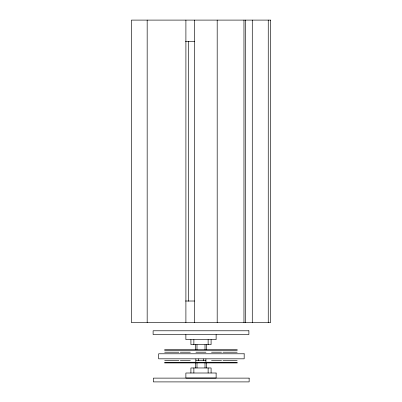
<?xml version="1.0" encoding="UTF-8"?>
<svg xmlns="http://www.w3.org/2000/svg" width="402" height="402" viewBox="0 0 402 402"><rect width="100%" height="100%" fill="white"/><g stroke="black" fill="none" stroke-linecap="round" stroke-linejoin="round"><path stroke-width="0.6" d="M185.433 41.677L194.538 41.677M185.433 301.013L194.538 301.013M164.544 349.685L237.326 349.685M164.544 350.318L237.326 350.318M164.669 352.207L178.935 352.207M180.282 352.207L190.362 352.207M195.895 352.207L205.975 352.207M211.502 352.207L221.587 352.207M222.929 352.207L237.195 352.207M164.669 360.398L178.935 360.398M180.282 360.398L190.362 360.398M195.89 360.398L205.975 360.398M211.502 360.398L221.582 360.398M222.929 360.398L237.195 360.398M164.544 362.292L237.326 362.292M164.544 362.921L237.326 362.921M268.255 20.1L268.255 322.59M252.28 20.1L252.28 322.59M245.637 20.1L245.637 322.59M243.964 20.1L243.964 322.59M217.191 20.1L217.191 322.59M216.125 334.564L216.125 339.605L185.875 339.605L185.875 334.564M211.085 339.605L211.085 344.645L190.915 344.645L190.915 339.605M211.085 373.006L211.085 367.961L190.915 367.961L190.915 373.006M208.13 339.605L208.13 344.645M208.13 367.961L208.13 373.006M206.673 344.645L206.673 349.685M206.673 362.921L206.673 367.961M205.919 358.931L205.919 362.292M205.01 344.645L205.01 349.685M205.01 362.921L205.01 367.961M203.402 358.931L203.402 360.609M198.362 358.931L198.362 360.609M196.99 344.645L196.99 349.685M196.99 362.921L196.99 367.961M195.839 358.931L195.839 362.292M195.327 344.645L195.327 349.685M195.327 362.921L195.327 367.961M194.503 20.1L194.503 322.59M193.87 339.605L193.87 344.645M193.87 367.961L193.87 373.006M188.448 41.436L188.448 301.254M185.9 20.1L185.9 322.59M147.172 20.1L147.172 322.59M270.626 20.1L131.374 20.1L131.374 322.59L270.626 322.59L270.626 20.1M248.893 330.781L153.107 330.781L153.107 334.564L248.893 334.564L248.893 330.781M244.175 353.785L158.629 353.785L158.629 358.825L244.175 358.825L244.175 353.785M216.125 373.006L185.875 373.006L185.875 378.046L216.125 378.046L216.125 373.006M249.145 378.121L153.353 378.121L153.353 381.9L249.145 381.9L249.145 378.121"/></g></svg>
